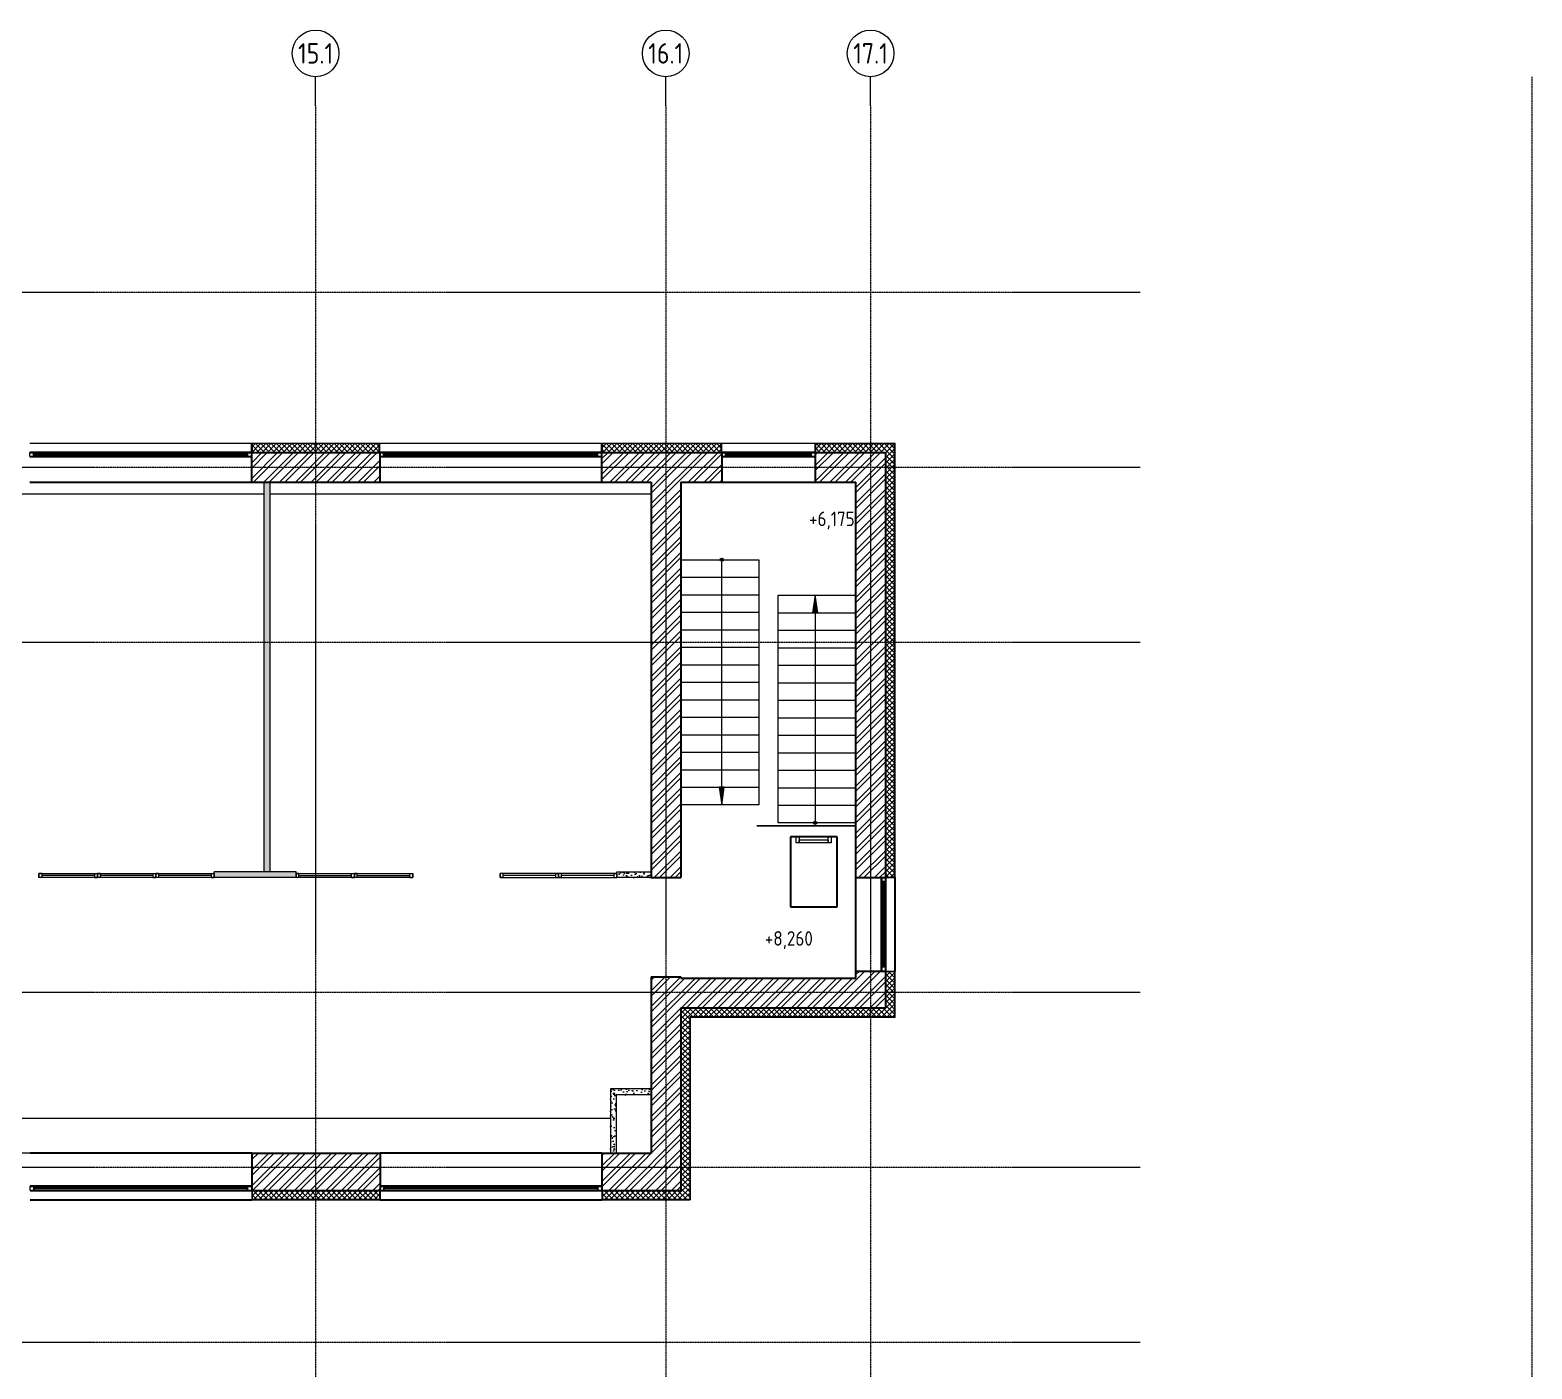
# Model space of a CAD drawing. Header units: millimetres. Extents: x -222892 to 671268, y 0 to 135099.
# Drawn here: x 235686 to 261426, y 112149 to 135099 of the extents above; entities that cross this region are included whole.
import ezdxf
from ezdxf import colors
from ezdxf.entities.mleader import LeaderData, LeaderLine
from ezdxf.enums import TextEntityAlignment as Align
from ezdxf.math import Vec2, Vec3

# ---------------------------------------------------------------- set-up
doc = ezdxf.new("R2010")
doc.units = ezdxf.units.MM
doc.linetypes.add('DASHED', pattern=[19.05, 12.7, -6.35])
doc.linetypes.add('осевая', pattern=[2, 1.25, -0.25, 0.25, -0.25])
for name, color, linetype in [('_TEXT', 7, 'Continuous'), ('АР_новое окно', 155, 'Continuous'), ('АР_стены', 250, 'Continuous'), ('АР_Сущ Несущая стена', 216, 'Continuous')]:
    doc.layers.add(name, color=color, linetype=linetype)
for name, color, linetype, lineweight in [('АР_Витраж', 4, 'Continuous', 15), ('АР_Лестницы', 250, 'Continuous', 15), ('АР_Навесной фасад', 190, 'Continuous', 5), ('АР_Перегородки газоблок', 165, 'Continuous', 5), ('АР_Перегородки газоблок_Штрих', 165, 'Continuous', 5), ('АР_Подоконники', 163, 'Continuous', 5), ('АР_Утеплитель', 154, 'Continuous', 5), ('АР_Штриховка кирпич', 250, 'Continuous', 5), ('КР_Оси', 7, 'Continuous', 5), ('ТХ_мебель_стац', 250, 'Continuous', 5)]:
    doc.layers.add(name, color=color, linetype=linetype, lineweight=lineweight)
doc.styles.add('ISOCPEUR', font='isocpeur.ttf', dxfattribs={"width": 0.85})

# ---------------------------------------------------------------- blocks, each defined once
blk = doc.blocks.new('*U4474')
at = {"layer": 'АР_новое окно', "lineweight": 20}
for p, q in [((0, 3800), (-70, 3800)), ((0, 0), (-70, 0))]:
    blk.add_line(p, q, dxfattribs=at)
at = {"layer": 'АР_новое окно'}
for p, q in [((-70, 3800), (-70, 0)), ((-70, 0), (-70, 3800)), ((0, 3730), (-70, 3730)), ((-35, 3730), (-35, 70)), ((0, 3800), (0, 0)), ((0, 70), (-70, 70))]:
    blk.add_line(p, q, dxfattribs=at)
blk = doc.blocks.new('*U4476')
at = {"layer": 'АР_новое окно', "lineweight": 20}
for p, q in [((0, 1600), (-70, 1600)), ((0, 0), (-70, 0))]:
    blk.add_line(p, q, dxfattribs=at)
at = {"layer": 'АР_новое окно'}
for p, q in [((-70, 1600), (-70, 0)), ((-70, 0), (-70, 1600)), ((0, 1600), (0, 0)), ((0, 1530), (-70, 1530)), ((-35, 1530), (-35, 70)), ((0, 70), (-70, 70))]:
    blk.add_line(p, q, dxfattribs=at)
blk = doc.blocks.new('*U4468')
at = {"linetype": 'ByBlock'}
for p, q in [((0, 0), (0, -74)), ((50, 0), (0, 0)), ((0, -74), (0, 0)), ((1000, 0), (0, 0)), ((50, -74), (0, -74)), ((0, -74), (1000, -74)), ((50, 0), (50, -74)), ((950, 0), (50, 0)), ((50, -37), (950, -37)), ((50, -74), (950, -74)), ((950, 0), (1000, 0)), ((950, 0), (950, -74)), ((950, -74), (1000, -74)), ((1000, 0), (1000, -74)), ((1000, -74), (1000, 0))]:
    blk.add_line(p, q, dxfattribs=at)
blk = doc.blocks.new('*U4470')
at = {"linetype": 'ByBlock'}
for p, q in [((0, 0), (0, -74)), ((50, 0), (0, 0)), ((0, -74), (0, 0)), ((1000, 0), (0, 0)), ((50, -74), (0, -74)), ((0, -74), (1000, -74)), ((50, 0), (50, -74)), ((950, 0), (50, 0)), ((50, -37), (950, -37)), ((50, -74), (950, -74)), ((950, 0), (1000, 0)), ((950, 0), (950, -74)), ((950, -74), (1000, -74)), ((1000, 0), (1000, -74)), ((1000, -74), (1000, 0))]:
    blk.add_line(p, q, dxfattribs=at)
blk = doc.blocks.new('*U4457')
h = blk.add_hatch(color=256)
h.dxf.hatch_style = 1
edge = h.paths.add_edge_path()
edge.add_arc((0, 0), 27.6, 359.64, 719.64)
h = blk.add_hatch(color=256)
h.dxf.hatch_style = 1
h.paths.add_polyline_path([(3600, -44), (3600, 44), (3900, 0)])
blk.add_line((3900, 0), (0, 0))
blk.add_lwpolyline([(3600, 44), (3600, -44), (3900, 0), (3600, 44)])
blk.add_circle((0, 0), 27.6)
blk = doc.blocks.new('*U4729')
h = blk.add_hatch(color=256)
h.dxf.hatch_style = 1
edge = h.paths.add_edge_path()
edge.add_arc((0, 0), 27.6, 359.64, 719.64)
h = blk.add_hatch(color=256)
h.dxf.hatch_style = 1
h.paths.add_polyline_path([(3900, -44), (3900, 44), (4200, 0)])
blk.add_line((4200, 0), (0, 0))
blk.add_lwpolyline([(3900, 44), (3900, -44), (4200, 0), (3900, 44)])
blk.add_circle((0, 0), 27.6)
blk = doc.blocks.new('_DotSmall')
at = {"color": 0, "linetype": 'ByBlock', "const_width": 0.5}
blk.add_lwpolyline([(-0.0625, 0, 1), (0.0625, 0, 1)], format="xyb", close=True, dxfattribs=at)
blk = doc.blocks.new('*U5867')
at = {"color": 0, "linetype": 'ByBlock', "lineweight": -2, "ltscale": 10}
blk.add_line((0, 0), (0, -80880), dxfattribs=at)
blk = doc.blocks.new('*U5876')
at = {"color": 0, "linetype": 'ByBlock', "lineweight": -2, "ltscale": 10}
blk.add_line((0, 0), (-71487, 0), dxfattribs=at)
blk = doc.blocks.new('*U5877')
at = {"color": 0, "linetype": 'ByBlock', "lineweight": -2, "ltscale": 10}
blk.add_line((0, 0), (-71487, 0), dxfattribs=at)
blk = doc.blocks.new('*U5878')
at = {"color": 0, "linetype": 'ByBlock', "lineweight": -2, "ltscale": 10}
blk.add_line((0, 0), (-71487, 0), dxfattribs=at)
blk = doc.blocks.new('*U5879')
at = {"color": 0, "linetype": 'ByBlock', "lineweight": -2, "ltscale": 10}
blk.add_line((0, 0), (-71487, 0), dxfattribs=at)
blk = doc.blocks.new('*U5880')
at = {"color": 0, "linetype": 'ByBlock', "lineweight": -2, "ltscale": 10}
blk.add_line((0, 0), (-71487, 0), dxfattribs=at)
blk = doc.blocks.new('*U5881')
at = {"color": 0, "linetype": 'ByBlock', "lineweight": -2, "ltscale": 10}
blk.add_line((0, 0), (-71487, 0), dxfattribs=at)
blk = doc.blocks.new('*U5897')
at = {"color": 0, "linetype": 'Continuous', "lineweight": -2}
blk.add_line((0, 0), (0, 500), dxfattribs=at)
at = {"color": 0, "linetype": 'ByBlock', "lineweight": -2, "ltscale": 10}
blk.add_line((0, 0), (0, -28823), dxfattribs=at)
at = {"color": 0, "linetype": 'Continuous', "lineweight": -2}
blk.add_circle((0, 900), 400, dxfattribs=at)
at = {"color": 0, "linetype": 'Continuous', "lineweight": -2, "style": 'ISOCPEUR', "width": 0.85}
blk.add_text('15.1', height=350, dxfattribs=at).set_placement((0, 900), align=Align.MIDDLE_CENTER)
blk = doc.blocks.new('*U5898')
at = {"color": 0, "linetype": 'Continuous', "lineweight": -2}
blk.add_line((0, 0), (0, 500), dxfattribs=at)
at = {"color": 0, "linetype": 'ByBlock', "lineweight": -2, "ltscale": 10}
blk.add_line((0, 0), (0, -28823), dxfattribs=at)
at = {"color": 0, "linetype": 'Continuous', "lineweight": -2}
blk.add_circle((0, 900), 400, dxfattribs=at)
at = {"color": 0, "linetype": 'Continuous', "lineweight": -2, "style": 'ISOCPEUR', "width": 0.85}
blk.add_text('16.1', height=350, dxfattribs=at).set_placement((0, 900), align=Align.MIDDLE_CENTER)
blk = doc.blocks.new('*U5899')
at = {"color": 0, "linetype": 'Continuous', "lineweight": -2}
blk.add_line((0, 0), (0, 500), dxfattribs=at)
at = {"color": 0, "linetype": 'ByBlock', "lineweight": -2, "ltscale": 10}
blk.add_line((0, 0), (0, -28823), dxfattribs=at)
at = {"color": 0, "linetype": 'Continuous', "lineweight": -2}
blk.add_circle((0, 900), 400, dxfattribs=at)
at = {"color": 0, "linetype": 'Continuous', "lineweight": -2, "style": 'ISOCPEUR', "width": 0.85}
blk.add_text('17.1', height=350, dxfattribs=at).set_placement((0, 900), align=Align.MIDDLE_CENTER)
blk = doc.blocks.new('A$C4c190d01')
at = {"layer": 'КР_Оси', "linetype": 'осевая'}
for name, p in [('*U5897', (47569.9, 78593.6)), ('*U5898', (53569.9, 78593.6)), ('*U5899', (57079.9, 78593.6)), ('*U5867', (68415, 79093.6)), ('*U5881', (61698.3, 75395)), ('*U5880', (61698.3, 72395)), ('*U5879', (61698.3, 69395)), ('*U5878', (61698.3, 63395)), ('*U5877', (61698.3, 60395)), ('*U5876', (61698.3, 57395))]:
    blk.add_blockref(name, p, dxfattribs=at)

msp = doc.modelspace()

# ---------------------------------------------------------------- hatches: boundary and pattern name
at = {"layer": 'АР_Перегородки газоблок_Штрих', "ltscale": 100}
h = msp.add_hatch(dxfattribs=at)
h.set_pattern_fill('AR-CONC', color=256)
h.paths.add_polyline_path([(239801.2, 127350.7), (239701.1, 127350.7), (239701.3, 121915.6), (239701.2, 121915.6), (239701.2, 120670.8), (238839.3, 120670.7), (238839.3, 120570.8), (240244.5, 120570.7), (240244.5, 120670.7), (239801.2, 120670.8)])
h = msp.add_hatch(dxfattribs=at)
h.set_pattern_fill('AR-CONC', color=256)
h.paths.add_polyline_path([(245744.5, 120670.7), (246330.6, 120670.7), (246330.6, 120570.7), (245744.5, 120570.7)])
h = msp.add_hatch(dxfattribs=at)
h.set_pattern_fill('AR-CONC', color=256)
h.paths.add_polyline_path([(245631.1, 115850.7), (245731.1, 115850.7), (245731.1, 116849.3), (246330.6, 116849.3), (246330.6, 116949.3), (245631.1, 116949.3)])
at = {"layer": 'АР_Утеплитель', "ltscale": 100}
h = msp.add_hatch(dxfattribs=at)
h.set_pattern_fill('ANSI37', color=256, scale=20)
h.paths.add_polyline_path([(241670.6, 127860.7), (239490.6, 127860.7), (239490.6, 128010.7), (241670.6, 128010.7)])
h = msp.add_hatch(dxfattribs=at)
h.set_pattern_fill('ANSI37', color=256, scale=20)
h.paths.add_polyline_path([(247530.6, 127860.7), (245490.6, 127860.7), (245490.6, 128010.7), (247530.6, 128010.7)])
h = msp.add_hatch(dxfattribs=at)
h.set_pattern_fill('ANSI37', color=256, scale=20, angle=90)
h.paths.add_polyline_path([(250350.6, 127860.7), (250350.6, 120580.7), (250500.6, 120580.7), (250500.6, 128010.7), (249150.6, 128010.7), (249150.6, 127860.7)])
h = msp.add_hatch(dxfattribs=at)
h.set_pattern_fill('ANSI37', color=256, scale=20)
h.paths.add_polyline_path([(246840.6, 115210.7), (245496.6, 115210.7), (245496.6, 115060.7), (246990.6, 115060.7), (246990.6, 118190.7), (250500.6, 118190.7), (250500.6, 118960.7), (250350.6, 118960.7), (250350.6, 118340.7), (246840.6, 118340.7)])
h = msp.add_hatch(dxfattribs=at)
h.set_pattern_fill('ANSI37', color=256, scale=20)
h.paths.add_polyline_path([(241675.6, 115060.7), (241675.6, 115210.7), (239495.6, 115210.7), (239495.6, 115060.7)])
at = {"layer": 'АР_Штриховка кирпич', "ltscale": 100}
h = msp.add_hatch(dxfattribs=at)
h.set_pattern_fill('ANSI32', color=256, scale=20)
h.paths.add_polyline_path([(241680.6, 127861.1), (239480.6, 127861.1), (239480.6, 127351.1), (241680.6, 127351.1)])
h = msp.add_hatch(dxfattribs=at)
h.set_pattern_fill('ANSI32', color=256, scale=20)
h.paths.add_polyline_path([(247540.6, 127860.7), (245480.6, 127860.7), (245480.6, 127350.7), (246330.6, 127350.7), (246330.6, 120570.7), (246840.6, 120570.7), (246840.6, 127350.2), (247540.6, 127350.7)])
h = msp.add_hatch(dxfattribs=at)
h.set_pattern_fill('ANSI32', color=256, scale=20)
h.paths.add_polyline_path([(250350.6, 127860.7), (249140.6, 127860.7), (249140.6, 127350.7), (249840.6, 127350.7), (249840.6, 120570.7), (250350.6, 120570.7), (250350.6, 127350.2)])
h = msp.add_hatch(dxfattribs=at)
h.set_pattern_fill('ANSI32', color=256, scale=20)
h.paths.add_polyline_path([(246840.6, 118340.7), (250350.6, 118340.7), (250350.6, 118970.7), (249840.6, 118970.7), (249840.6, 118850.7), (246840.6, 118850.7), (246840.6, 118870.7), (246330.6, 118870.7), (246330.6, 115850.7), (245486.6, 115850.7), (245486.6, 115210.7), (246840.6, 115210.7)])
h = msp.add_hatch(dxfattribs=at)
h.set_pattern_fill('ANSI32', color=256, scale=20)
h.paths.add_polyline_path([(241685.6, 115850.7), (239485.6, 115850.7), (239485.6, 115210.7), (241685.6, 115210.7)])

# ---------------------------------------------------------------- linework, layer by layer
at = {"layer": 'АР_Лестницы', "ltscale": 100}
for p, q in [((246840.6, 125720.7), (248175.6, 125720.7)), ((246840.6, 125420.7), (248175.6, 125420.7)), ((246840.6, 125120.7), (248175.6, 125120.7)), ((248505.6, 125110.7), (249840.6, 125110.7)), ((246840.6, 124820.7), (248175.6, 124820.7)), ((248505.6, 124810.7), (249840.6, 124810.7)), ((246840.6, 124520.7), (248175.6, 124520.7)), ((248505.6, 124510.7), (249840.6, 124510.7)), ((246840.6, 124220.7), (248175.6, 124220.7)), ((248505.6, 124210.7), (249840.6, 124210.7)), ((246840.6, 123920.7), (248175.6, 123920.7)), ((248505.6, 123910.7), (249840.6, 123910.7)), ((246840.6, 123620.7), (248175.6, 123620.7)), ((248505.6, 123610.7), (249840.6, 123610.7)), ((246840.6, 123320.7), (248175.6, 123320.7)), ((248505.6, 123310.7), (249840.6, 123310.7)), ((246840.6, 123020.7), (248175.6, 123020.7)), ((248505.6, 123010.7), (249840.6, 123010.7)), ((246840.6, 122720.7), (248175.6, 122720.7)), ((248505.6, 122710.7), (249840.6, 122710.7)), ((246840.6, 122420.7), (248175.6, 122420.7)), ((248505.6, 122410.7), (249840.6, 122410.7)), ((246840.6, 122120.7), (248175.6, 122120.7)), ((248505.6, 122110.7), (249840.6, 122110.7)), ((248505.6, 121810.7), (249840.6, 121810.7)), ((248138.8, 121460.8), (249840.6, 121460.7)), ((249840.6, 121460.3), (248138.8, 121460.8))]:
    msp.add_line(p, q, dxfattribs=at)
for points in [[(246840.6, 126020.7), (248175.6, 126020.7), (248175.6, 121820.7), (246840.6, 121820.7)], [(248505.6, 125410.7), (249837.6, 125410.7), (249837.6, 121510.7), (248505.6, 121510.7)]]:
    msp.add_lwpolyline(points, close=True, dxfattribs=at)
at = {"layer": 'АР_Лестницы', "ltscale": 75}
for points in [[(248866.7, 121167.8), (248815.9, 121167.8), (248815.9, 121268), (248866.7, 121268)], [(248866.7, 121167.8), (248815.9, 121167.8), (248815.9, 121268), (248866.7, 121268)], [(249416.1, 121167.8), (249365.3, 121167.8), (249365.3, 121268), (249416.1, 121268)], [(249416.1, 121167.8), (249365.3, 121167.8), (249365.3, 121268), (249416.1, 121268)], [(249365.3, 121167.8), (248866.7, 121167.8), (248866.7, 121218.6), (249365.3, 121218.6)], [(249365.3, 121167.8), (248866.7, 121167.8), (248866.7, 121218.6), (249365.3, 121218.6)]]:
    msp.add_lwpolyline(points, close=True, dxfattribs=at)
at = {"layer": 'АР_Навесной фасад', "ltscale": 100}
for p, q in [((239480.6, 128020.7), (241680.6, 128020.7)), ((245480.6, 128020.7), (250510.6, 128020.7)), ((250510.6, 120570.7), (250510.6, 128020.7)), ((250510.6, 118180.7), (250510.6, 118970.7)), ((246990.6, 118190.7), (250500.6, 118190.7)), ((246990.6, 118190.7), (246990.6, 115060.7)), ((247000.6, 118180.7), (250510.6, 118180.7)), ((247000.6, 118180.7), (247000.6, 115050.7)), ((239485.6, 115210.7), (239485.6, 115050.7)), ((239495.6, 115210.7), (239495.6, 115060.7)), ((239495.6, 115060.7), (241675.6, 115060.7)), ((241675.6, 115210.7), (241675.6, 115060.7)), ((241685.6, 115210.7), (241685.6, 115050.7)), ((245486.6, 115210.7), (245486.6, 115050.7)), ((245496.6, 115210.7), (245496.6, 115060.7)), ((245496.6, 115060.7), (246990.6, 115060.7)), ((239485.6, 115050.7), (241685.6, 115050.7)), ((245486.6, 115050.7), (247000.6, 115050.7))]:
    msp.add_line(p, q, dxfattribs=at)
for points in [[(235680.6, 128020.7), (239480.6, 128020.7)], [(239480.6, 127860.7), (239480.6, 128020.7)], [(241670.6, 127860.7), (241670.6, 128010.7), (239490.6, 128010.7), (239490.6, 127860.7)], [(241680.6, 127860.7), (241680.6, 128020.7)], [(241680.6, 128020.7), (245480.6, 128020.7)], [(245480.6, 127860.7), (245480.6, 128020.7)], [(247530.6, 127860.7), (247530.6, 128010.7), (245490.6, 128010.7), (245490.6, 127860.7)], [(247540.6, 127860.7), (247540.6, 128020.7)], [(249140.6, 127860.7), (249140.6, 128020.7)], [(249150.6, 127860.7), (249150.6, 128010.7), (250500.6, 128010.7)], [(250350.6, 120580.7), (250500.6, 120580.7), (250500.6, 128010.7)], [(250350.6, 120570.7), (250510.6, 120570.7)], [(250350.6, 118970.7), (250510.6, 118970.7)], [(250350.6, 118960.7), (250500.6, 118960.7), (250500.6, 118190.7)]]:
    msp.add_lwpolyline(points, dxfattribs=at)
at = {"layer": 'АР_новое окно'}
for p, q in [((235680.6, 127350.7), (239480.6, 127350.7)), ((241680.6, 127350.7), (245480.6, 127350.7)), ((247540.6, 127350.7), (249140.6, 127350.7)), ((249840.6, 118970.7), (249840.6, 120570.7))]:
    msp.add_line(p, q, dxfattribs=at)
at = {"layer": 'АР_новое окно', "ltscale": 100}
for p, q in [((239485.6, 115850.7), (235685.6, 115850.7)), ((245485.6, 115850.7), (241685.6, 115850.7))]:
    msp.add_line(p, q, dxfattribs=at)
at = {"layer": 'АР_новое окно'}
msp.add_lwpolyline([(250510.6, 118970.7), (250510.6, 120570.7)], dxfattribs=at)
at = {"layer": 'АР_новое окно', "ltscale": 100}
for points in [[(235686.4, 115050.7), (239485.6, 115050.7)], [(241686.4, 115050.7), (245485.6, 115050.7)]]:
    msp.add_lwpolyline(points, dxfattribs=at)
at = {"layer": 'АР_Перегородки газоблок', "ltscale": 100}
for p, q in [((239701.2, 120670.7), (239701.2, 127350.7)), ((239801.2, 120670.7), (239801.2, 127350.7)), ((240244.5, 120670.7), (238839.3, 120670.7)), ((240244.5, 120570.7), (238839.3, 120570.6)), ((240244.5, 120570.7), (240244.5, 120670.7))]:
    msp.add_line(p, q, dxfattribs=at)
for points in [[(238839.3, 120570.7), (238839.3, 120670.7)], [(246330.6, 120570.7), (245744.5, 120570.7), (245744.5, 120670.7), (246330.6, 120670.7)], [(246330.6, 116949.3), (245631.1, 116949.3), (245631.1, 115850.7)], [(246330.6, 116849.3), (245731.1, 116849.3), (245731.1, 115850.7)]]:
    msp.add_lwpolyline(points, dxfattribs=at)
at = {"layer": 'АР_Подоконники', "ltscale": 100}
for p, q in [((234640.4, 127150.7), (239681.2, 127150.7)), ((239801.2, 127150.7), (246330.6, 127150.7))]:
    msp.add_line(p, q, dxfattribs=at)
at = {"layer": 'АР_стены', "linetype": 'DASHED', "ltscale": 200}
msp.add_lwpolyline([(249516.1, 120068), (249516.1, 121268), (248716.1, 121268), (248716.1, 120068)], close=True, dxfattribs=at)
at = {"layer": 'АР_Сущ Несущая стена', "ltscale": 100}
for p, q in [((235680.6, 127860.7), (239480.6, 127860.7)), ((239480.6, 127860.7), (241680.6, 127860.7)), ((239480.6, 127860.7), (239480.6, 127350.7)), ((241680.6, 127860.7), (241680.6, 127350.7)), ((241680.6, 127860.7), (245480.6, 127860.7)), ((245480.6, 127860.7), (245480.6, 127350.7)), ((245480.6, 127860.7), (247540.6, 127860.7)), ((247540.6, 127860.7), (247540.6, 127350.7)), ((249140.6, 127860.7), (250350.6, 127860.7)), ((249140.6, 127860.7), (249140.6, 127350.7)), ((250350.6, 120570.7), (250350.6, 127860.7)), ((239480.6, 127350.7), (241680.6, 127350.7)), ((245480.6, 127350.7), (246330.6, 127350.7)), ((246330.6, 127350.7), (246330.6, 120570.7)), ((246840.6, 127350.7), (246840.6, 120570.7)), ((246840.6, 127350.7), (247540.6, 127350.7)), ((249140.6, 127350.7), (249840.6, 127350.7)), ((249840.6, 120570.7), (249840.6, 127350.7)), ((246330.6, 120570.7), (246840.6, 120570.7)), ((249840.6, 120570.7), (250231.6, 120570.7)), ((250231.6, 120570.7), (250350.6, 120570.7)), ((249840.6, 118850.7), (249840.6, 118970.7)), ((249840.6, 118970.7), (250231.6, 118970.7)), ((250231.6, 118970.7), (250350.6, 118970.7)), ((250350.6, 118340.7), (250350.6, 118970.7)), ((246330.6, 118870.7), (246330.6, 115850.7)), ((246330.6, 118870.7), (246840.6, 118870.7)), ((246840.6, 118870.7), (246840.6, 118850.7)), ((246840.6, 118850.7), (249840.6, 118850.7)), ((246840.6, 118340.7), (250350.6, 118340.7)), ((246840.6, 118340.7), (246840.6, 115210.7)), ((239485.6, 115850.7), (241685.6, 115850.7)), ((239485.6, 115850.7), (239485.6, 115210.7)), ((241685.6, 115850.7), (241685.6, 115210.7)), ((245485.6, 115850.7), (246330.6, 115850.7)), ((245486.6, 115850.7), (245486.6, 115210.7)), ((239485.6, 115210.7), (241685.6, 115210.7)), ((245486.6, 115210.7), (246840.6, 115210.7))]:
    msp.add_line(p, q, dxfattribs=at)
at = {"layer": 'ТХ_мебель_стац'}
msp.add_lwpolyline([(216915.6, 116450.7), (245631.1, 116450.7), (245631.1, 115850.7), (216915.6, 115850.7)], close=True, dxfattribs=at)

# ---------------------------------------------------------------- block references
at = {"layer": 'АР_Витраж', "ltscale": 100, "xscale": -1}
for name, p, rotation in [('*U4468', (236839.3, 120644.7), 0.0001519656341564257), ('*U4468', (237839.3, 120644.7), 0.0001519656341564257), ('*U4468', (238839.3, 120644.7), 0.0001519656341564257), ('*U4470', (240244.5, 120570.7), 180.0001519656341), ('*U4470', (241244.5, 120570.7), 180.0001519656341)]:
    msp.add_blockref(name, p, dxfattribs=dict(at, rotation=rotation))
at = {"layer": 'АР_Витраж', "ltscale": 100, "rotation": 179.9998480343659}
for p in [(244744.5, 120570.7), (245744.5, 120570.7)]:
    msp.add_blockref('*U4470', p, dxfattribs=at)
at = {"layer": 'АР_Лестницы', "ltscale": 75}
for name, p, rotation in [('*U4729', (247540.6, 126020.7), 269.9999999999999), ('*U4457', (249140.6, 121510.7), 89.99999999999993)]:
    msp.add_blockref(name, p, dxfattribs=dict(at, rotation=rotation))
at = {"layer": 'АР_новое окно', "xscale": -1}
for name, p, rotation in [('*U4474', (239480.6, 127790.7), 90), ('*U4474', (245480.6, 127790.7), 90), ('*U4476', (249140.6, 127790.7), 90), ('*U4476', (250350.6, 120570.7), 180)]:
    msp.add_blockref(name, p, dxfattribs=dict(at, rotation=rotation))
at = {"layer": 'АР_новое окно', "ltscale": 100, "xscale": -1, "rotation": 90}
for p in [(239485.6, 115210.7), (245485.6, 115210.7)]:
    msp.add_blockref('*U4474', p, dxfattribs=at)

# ---------------------------------------------------------------- leaders
at = {"layer": '_TEXT'}
ml = msp.add_multileader_mtext('Standard', dxfattribs=at)
ml.set_content('+6,175', color=256, style='ISOCPEUR')
ml.set_leader_properties(color=256, linetype='Continuous', lineweight=-1)
ml.set_arrow_properties(name='DOTSMALL')
ml.build(insert=Vec2(0, 0))
ml.multileader.update_dxf_attribs({"has_dogleg": 0, "has_text_frame": 1, "text_left_attachment_type": 4, "text_right_attachment_type": 4, "dogleg_length": 0, "arrow_head_size": 180})
ctx = ml.context
ctx.base_point, ctx.char_height, ctx.arrow_head_size, ctx.landing_gap_size, ctx.plane_origin = Vec3(249011.2, 126512.9), 250, 180, 50, Vec3(258377.9, 125694.1)
ctx.left_attachment, ctx.right_attachment, ctx.text_align_type = 4, 4, 1
notes = []
notes.append((ctx, [(0, (0, 0, 0), (0, 0), (1, 0), 1, [])]))
ctx.mtext.insert, ctx.mtext.width, ctx.mtext.alignment, ctx.mtext.line_spacing_style, ctx.mtext.flow_direction = Vec3(249427.8, 126846.2), 852.697, 2, 2, 5
ml = msp.add_multileader_mtext('Standard', dxfattribs=at)
ml.set_content('+8,260', color=256, style='ISOCPEUR')
ml.set_leader_properties(color=256, linetype='Continuous', lineweight=-1)
ml.set_arrow_properties(name='DOTSMALL')
ml.build(insert=Vec2(0, 0))
ml.multileader.update_dxf_attribs({"has_dogleg": 0, "has_text_frame": 1, "text_left_attachment_type": 4, "text_right_attachment_type": 4, "dogleg_length": 0, "arrow_head_size": 180})
ctx = ml.context
ctx.base_point, ctx.char_height, ctx.arrow_head_size, ctx.landing_gap_size, ctx.plane_origin = Vec3(248252.6, 119320.8), 250, 180, 50, Vec3(257619.2, 118502.1)
ctx.left_attachment, ctx.right_attachment, ctx.text_align_type = 4, 4, 1
notes.append((ctx, [(0, (0, 0, 0), (0, 0), (1, 0), 1, [])]))
ctx.mtext.insert, ctx.mtext.width, ctx.mtext.alignment, ctx.mtext.line_spacing_style, ctx.mtext.flow_direction = Vec3(248690.4, 119654.2), 852.697, 2, 2, 5
for ctx, leaders in notes:
    for number, flags, end, landing, length, lines in leaders:
        leader = LeaderData()
        leader.index, (leader.has_last_leader_line, leader.has_dogleg_vector, leader.attachment_direction) = number, flags
        leader.last_leader_point, leader.dogleg_vector, leader.dogleg_length = Vec3(end), Vec3(landing), length
        for number, points, colour, breaks in lines:
            line = LeaderLine()
            line.index, line.vertices, line.color, line.breaks = number, Vec3.list(points), colors.encode_raw_color(colour), breaks
            leader.lines.append(line)
        ctx.leaders.append(leader)

# ---------------------------------------------------------------- next in the draw order: block references
at = {"layer": 'КР_Оси'}
msp.add_blockref('A$C4c190d01', (193010.6, 55205.7), dxfattribs=at)

doc.saveas('drawing.dxf')
